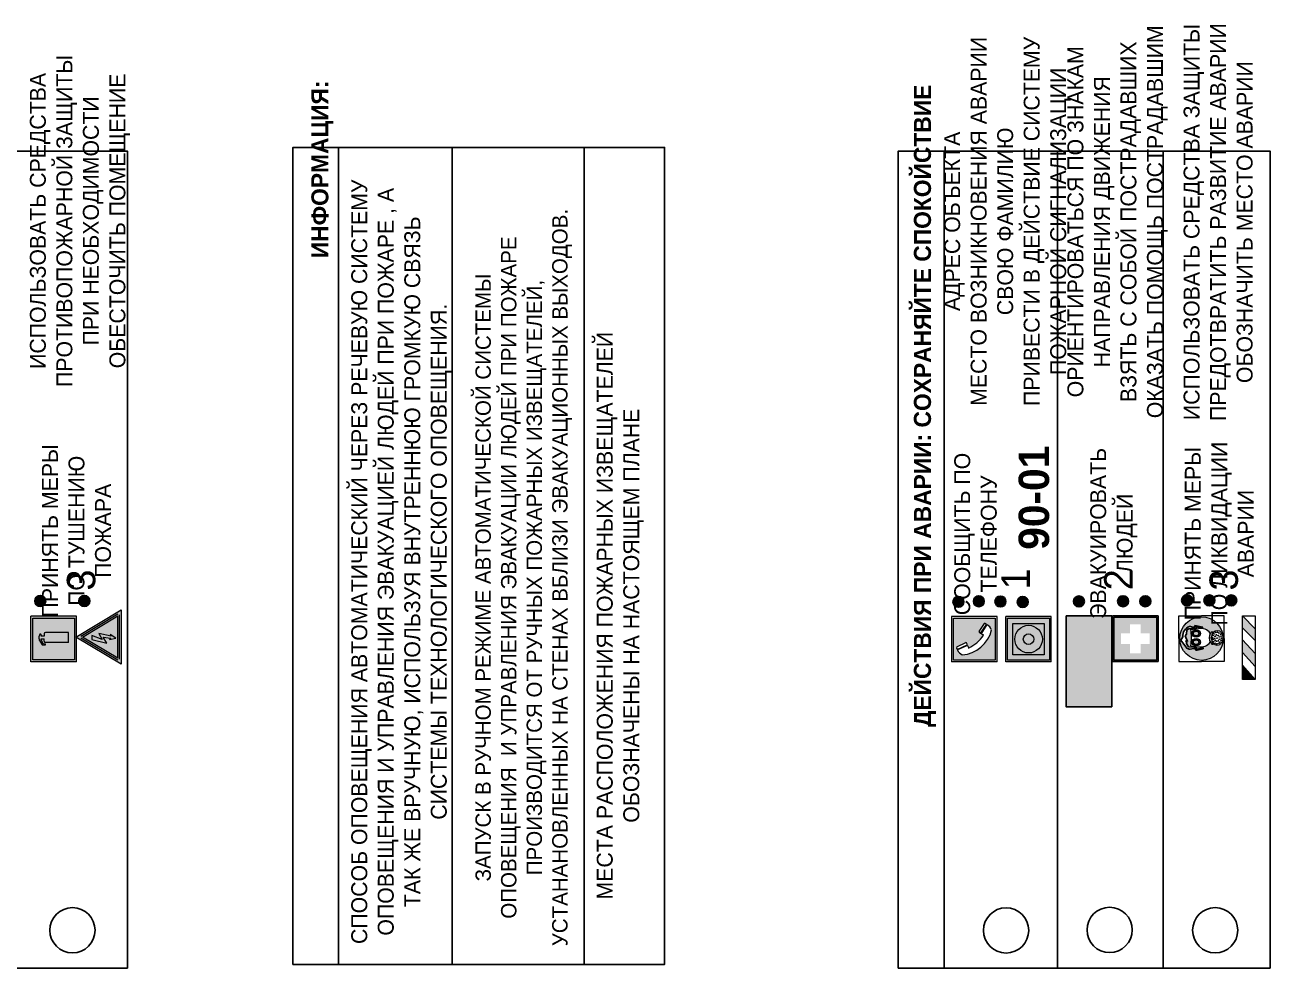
# Model space of a CAD drawing. Header units: millimetres. Extents: x 13114 to 67229, y 22859 to 38520.
# Drawn here: x 22502.4 to 22721.6, y 25262.9 to 25428.8 of the extents above; entities that cross this region are included whole.
import ezdxf

# ---------------------------------------------------------------- set-up
doc = ezdxf.new("R2010")
doc.units = ezdxf.units.MM
doc.styles.add('обычный', font='arial.ttf')

# ---------------------------------------------------------------- blocks, each defined once
blk = doc.blocks.new('A$C3E6D3DDE')
at = {"lineweight": 5}
h = blk.add_hatch(color=40, dxfattribs=at)
h.paths.add_polyline_path([(24.1, 1.45), (16.46, -11.35), (31.74, -11.35)])
h.paths.add_polyline_path([(24.09, -0.46), (30.03, -10.41), (18.14, -10.41)], flags=16)
h.paths.add_polyline_path([(24.54, -3.08), (23.41, -6.02), (25.13, -5.01), (24.33, -8.5), (24.82, -8.27), (23.79, -9.86), (23.4, -8.04), (23.8, -8.43), (24.04, -6.29), (22.39, -7.25), (23.44, -3.08)], flags=0)
h = blk.add_hatch(color=256, dxfattribs=at)
h.paths.add_polyline_path([(24.37, 0.03, 0.567511), (23.82, 0.03), (17.59, -10.4, 0.582454), (17.86, -10.88), (30.32, -10.88, 0.582149), (30.6, -10.4)])
h.paths.add_polyline_path([(24.09, -0.46), (18.14, -10.41), (30.03, -10.41)], flags=16)
h.paths.add_polyline_path([(24.54, -3.08), (23.41, -6.02), (25.13, -5.01), (24.33, -8.5), (24.82, -8.27), (23.79, -9.86), (23.4, -8.04), (23.8, -8.43), (24.04, -6.29), (22.39, -7.25), (23.44, -3.08)], flags=0)
h = blk.add_hatch(color=40, dxfattribs=at)
h.paths.add_polyline_path([(24.09, -0.46), (18.14, -10.41), (30.03, -10.41)])
h.paths.add_polyline_path([(24.82, -8.27), (23.79, -9.86), (23.4, -8.04), (23.8, -8.43), (24.04, -6.29), (22.39, -7.25), (23.44, -3.08), (24.54, -3.08), (23.41, -6.02), (25.13, -5.01), (24.33, -8.5)], flags=16)
at = {"color": 40, "lineweight": 5}
for p, q in [((16.46, -11.35), (24.1, 1.45)), ((24.1, 1.45), (31.74, -11.35))]:
    blk.add_line(p, q, dxfattribs=at)
at = {"lineweight": 5}
for p, q in [((17.59, -10.4), (23.82, 0.03)), ((24.37, 0.03), (30.6, -10.4)), ((18.14, -10.41), (24.09, -0.46)), ((23.44, -3.08), (22.39, -7.25)), ((23.41, -6.02), (24.54, -3.08)), ((24.54, -3.08), (23.44, -3.08)), ((24.09, -0.46), (30.03, -10.41)), ((22.39, -7.25), (24.04, -6.29)), ((25.13, -5.01), (23.41, -6.02)), ((24.04, -6.29), (23.8, -8.43)), ((24.33, -8.5), (25.13, -5.01)), ((18.14, -10.41), (30.03, -10.41)), ((23.8, -8.43), (23.4, -8.04)), ((23.4, -8.04), (23.79, -9.86)), ((23.79, -9.86), (24.82, -8.27)), ((24.82, -8.27), (24.33, -8.5)), ((17.86, -10.88), (30.32, -10.88))]:
    blk.add_line(p, q, dxfattribs=at)
at = {"color": 50, "lineweight": 5}
blk.add_line((31.74, -11.35), (16.46, -11.35), dxfattribs=at)
blk = doc.blocks.new('A$C3AD82952')
at = {"true_color": 0xf5f5ff}
h = blk.add_hatch(color=7, dxfattribs=at)
h.dxf.hatch_style = 1
h.paths.add_polyline_path([(8.21, 8.73, 0.414214), (7.89, 9.05), (7.22, 9.05), (7.22, 9.92), (7.59, 9.92, 1), (7.57, 10.36), (7.22, 10.36), (7.22, 10.6), (6.43, 10.6), (6.43, 10.36), (6.01, 10.36), (4.74, 9.59), (4.74, 8.69), (4.98, 8.73), (4.98, 9.26), (6.12, 9.91), (6.43, 9.91), (6.43, 9.05), (5.76, 9.05, 0.414214), (5.44, 8.73), (5.44, 2.2), (8.21, 2.2)], flags=0)
h.paths.add_polyline_path([(12.8, 12.8), (0, 12.8), (0, 0), (12.8, 0)])
h.paths.add_polyline_path([(0.51, 12.29), (12.29, 12.29), (12.29, 0.51), (0.51, 0.51)], flags=16)
h.paths.add_polyline_path([(4.74, 9.59), (6.01, 10.36), (6.43, 10.36), (6.43, 10.6), (7.22, 10.6), (7.22, 10.36), (7.59, 10.36, -0.94586), (7.59, 9.92), (7.22, 9.92), (7.22, 9.05), (7.89, 9.05, -0.414214), (8.21, 8.73), (8.21, 2.2), (5.44, 2.2), (5.44, 8.73, -0.414214), (5.76, 9.05), (6.43, 9.05), (6.43, 9.91), (6.12, 9.91), (4.98, 9.26), (4.98, 8.73), (4.74, 8.69)], flags=0)
h = blk.add_hatch(color=242)
h.dxf.hatch_style = 1
h.paths.add_polyline_path([(12.29, 12.29), (0.51, 12.29), (0.51, 0.51), (12.29, 0.51)])
h.paths.add_polyline_path([(4.74, 8.69), (4.74, 9.59), (6.01, 10.36), (6.43, 10.36), (6.43, 10.6), (7.22, 10.6), (7.22, 10.36), (7.59, 10.36, -0.94586), (7.59, 9.92), (7.22, 9.92), (7.22, 9.05), (7.89, 9.05, -0.414214), (8.21, 8.73), (8.21, 2.2), (5.44, 2.2), (5.44, 8.73, -0.414214), (5.76, 9.05), (6.43, 9.05), (6.43, 9.91), (6.12, 9.91), (4.98, 9.26), (4.98, 8.73)], flags=16)
h = blk.add_hatch(color=7, dxfattribs=at)
h.dxf.hatch_style = 1
h.paths.add_polyline_path([(8.21, 8.73, 0.414214), (7.89, 9.05), (7.22, 9.05), (7.22, 9.92), (7.59, 9.92, 1), (7.57, 10.36), (7.22, 10.36), (7.22, 10.6), (6.43, 10.6), (6.43, 10.36), (6.01, 10.36), (4.74, 9.59), (4.74, 8.69), (4.98, 8.73), (4.98, 9.26), (6.12, 9.91), (6.43, 9.91), (6.43, 9.05), (5.76, 9.05, 0.414214), (5.44, 8.73), (5.44, 2.2), (8.21, 2.2)])
at = {"color": 242, "lineweight": 5}
for p, q in [((0, 0), (0, 12.8)), ((0, 12.8), (12.8, 12.8)), ((7.22, 10.6), (6.43, 10.6)), ((6.43, 10.6), (6.43, 10.36)), ((7.22, 10.36), (7.22, 10.6)), ((12.8, 0), (12.8, 12.8)), ((6.01, 10.36), (4.74, 9.59)), ((4.74, 9.59), (4.74, 8.69)), ((4.74, 8.69), (4.98, 8.73)), ((4.98, 9.26), (6.12, 9.91)), ((4.98, 8.73), (4.98, 9.26)), ((5.44, 2.2), (5.44, 8.73)), ((5.76, 9.05), (6.43, 9.05)), ((6.01, 10.36), (6.43, 10.36)), ((6.12, 9.91), (6.43, 9.91)), ((6.43, 9.91), (6.43, 9.05)), ((7.59, 10.36), (7.22, 10.36)), ((7.22, 9.05), (7.22, 9.92)), ((7.59, 9.92), (7.22, 9.92)), ((7.89, 9.05), (7.22, 9.05)), ((8.21, 2.2), (8.21, 8.73)), ((0, 0), (12.8, 0)), ((5.44, 2.2), (8.21, 2.2))]:
    blk.add_line(p, q, dxfattribs=at)
blk.add_lwpolyline([(0.51, 12.29), (12.29, 12.29), (12.29, 0.51), (0.51, 0.51)], close=True, dxfattribs=at)
for centre, radius, start, end in [((5.76, 8.73), 0.32, 90, 180), ((7.58, 10.14), 0.223, 273.1875, 86.8125), ((7.89, 8.73), 0.32, 0, 90)]:
    blk.add_arc(centre, radius, start, end, dxfattribs=at)
blk = doc.blocks.new('A$C38D26F80')
h = blk.add_hatch(color=5)
h.dxf.hatch_style = 1
h.paths.add_polyline_path([(-8.77, -4.48, 1), (-0.19, -4.48, 1)])
h.paths.add_polyline_path([(-6.75, -3.58), (-6.75, -3.31), (-6.62, -3.22), (-6.5, -3.22), (-6.42, -3.3), (-6.39, -3.28), (-6.59, -2.23), (-6.59, -2.01), (-6.38, -1.58), (-4.76, -0.4), (-4.13, -0.79, -0.362848), (-2.1, -2.1, -0.201049), (-2.17, -2.48, 0.085434), (-2.26, -3.13), (-1.9, -3.16), (-2.25, -4.7), (-2.4, -4.59), (-2.43, -4.34), (-2.36, -4.34), (-2.14, -3.34), (-2.47, -3.42), (-2.58, -1.95), (-2.77, -1.58), (-3.58, -1.52), (-3.92, -1.26), (-5.05, -1.73), (-4.87, -1.39), (-5.41, -1.6), (-5.41, -1.46), (-6.13, -1.87), (-6.18, -3.5), (-6.56, -3.47), (-6.37, -4.59), (-6.16, -4.43), (-6.16, -4.66), (-6.36, -4.79), (-6.37, -4.8), (-6.51, -4.76)], flags=16)
h.paths.add_polyline_path([(-6.51, -4.76), (-6.36, -4.79), (-6.37, -4.8)], flags=0)
h.paths.add_polyline_path([(-5.92, -2.34, 0.089508), (-2.67, -2.35), (-2.48, -3.88, -0.268602), (-3.4, -6.18, 0.262449), (-5.2, -6.18, -0.268602), (-6.11, -3.88)], flags=16)
edge = h.paths.add_edge_path(flags=16)
edge.add_ellipse((-5.19, -3.41), major_axis=(0, 0.842), ratio=0.848992, start_angle=0, end_angle=360)
edge = h.paths.add_edge_path(flags=0)
edge.add_ellipse((-5.19, -3.39), major_axis=(0, 0.665), ratio=0.853798, start_angle=0, end_angle=360)
edge = h.paths.add_edge_path(flags=0)
edge.add_ellipse((-5.19, -3.4), major_axis=(0, 0.528), ratio=0.864094, start_angle=0, end_angle=360)
edge = h.paths.add_edge_path(flags=16)
edge.add_ellipse((-3.47, -3.4), major_axis=(0, 0.842), ratio=0.848992, start_angle=0, end_angle=360)
h.paths.add_polyline_path([(-3.13, -6.45), (-3.13, -6.84, 0.383174), (-5.57, -6.85), (-5.57, -6.49, -0.369952)], flags=16)
edge = h.paths.add_edge_path(flags=0)
edge.add_ellipse((-3.47, -3.39), major_axis=(0, 0.665), ratio=0.853798, start_angle=0, end_angle=360)
edge = h.paths.add_edge_path(flags=0)
edge.add_ellipse((-3.47, -3.4), major_axis=(0, 0.528), ratio=0.864094, start_angle=0, end_angle=360)
edge = h.paths.add_edge_path(flags=16)
edge.add_ellipse((-4.34, -7.57), major_axis=(-1.48, 0), ratio=0.744955, start_angle=0, end_angle=360)
h.paths.add_polyline_path([(-5.01, -6.85, -1), (-5.15, -6.85, -1)], flags=0)
h.paths.add_polyline_path([(-5.33, -7.14, -1), (-5.47, -7.14, -1)], flags=0)
h.paths.add_polyline_path([(-4.61, -6.71, -1), (-4.74, -6.71, -1)], flags=16)
h.paths.add_polyline_path([(-5.43, -7.51, -1), (-5.57, -7.51, -1)], flags=0)
h.paths.add_polyline_path([(-4.26, -6.67, -1), (-4.4, -6.67, -1)], flags=16)
h.paths.add_polyline_path([(-4.74, -7.14, -1), (-4.88, -7.14, -1)], flags=0)
h.paths.add_polyline_path([(-4.93, -7.43, -1), (-5.07, -7.43, -1)], flags=0)
h.paths.add_polyline_path([(-4.41, -7.07, -1), (-4.54, -7.07, -1)], flags=0)
h.paths.add_polyline_path([(-5.33, -7.87, -1), (-5.46, -7.87, -1)], flags=0)
h.paths.add_polyline_path([(-3.8, -6.71, -1), (-3.94, -6.71, -1)], flags=16)
h.paths.add_polyline_path([(-4.85, -7.78, -1), (-4.98, -7.78, -1)], flags=0)
h.paths.add_polyline_path([(-3.96, -7.14, -1), (-4.1, -7.14, -1)], flags=0)
h.paths.add_polyline_path([(-4.33, -7.53, -1), (-4.47, -7.53, -1)], flags=0)
h.paths.add_polyline_path([(-5.09, -8.12, -1), (-5.23, -8.12, -1)], flags=0)
h.paths.add_polyline_path([(-3.5, -6.94, -1), (-3.64, -6.94, -1)], flags=0)
h.paths.add_polyline_path([(-4.54, -7.97, -1), (-4.68, -7.97, -1)], flags=0)
h.paths.add_polyline_path([(-3.66, -7.39, -1), (-3.8, -7.39, -1)], flags=0)
h.paths.add_polyline_path([(-4.73, -8.35, -1), (-4.86, -8.35, -1)], flags=0)
h.paths.add_polyline_path([(-4.09, -7.96, -1), (-4.23, -7.96, -1)], flags=0)
h.paths.add_polyline_path([(-3.77, -7.74, -1), (-3.91, -7.74, -1)], flags=0)
h.paths.add_polyline_path([(-3.22, -7.27, -1), (-3.35, -7.27, -1)], flags=0)
h.paths.add_polyline_path([(-4.34, -8.4, -1), (-4.47, -8.4, -1)], flags=0)
h.paths.add_polyline_path([(-3.16, -7.61, -1), (-3.3, -7.61, -1)], flags=0)
h.paths.add_polyline_path([(-3.9, -8.35, -1), (-4.04, -8.35, -1)], flags=0)
h.paths.add_polyline_path([(-3.32, -7.91, -1), (-3.46, -7.91, -1)], flags=0)
h.paths.add_polyline_path([(-3.55, -8.23, -1), (-3.69, -8.23, -1)], flags=0)
at = {"color": 5, "lineweight": 5}
for p, q in [((-4.48, 0), (-8.96, 0)), ((-8.96, 0), (-8.96, -4.48)), ((-4.48, 0), (0, 0)), ((0, 0), (0, -4.48)), ((-6.59, -2.01), (-6.38, -1.58)), ((-6.59, -2.23), (-6.59, -2.01)), ((-6.39, -3.28), (-6.59, -2.23)), ((-6.38, -1.58), (-4.76, -0.4)), ((-6.13, -1.87), (-6.18, -3.5)), ((-5.41, -1.46), (-6.13, -1.87)), ((-5.92, -2.34), (-6.11, -3.88)), ((-4.87, -1.39), (-5.41, -1.6)), ((-5.41, -1.6), (-5.41, -1.46)), ((-3.92, -1.26), (-5.05, -1.73)), ((-5.05, -1.73), (-4.87, -1.39)), ((-4.76, -0.4), (-4.13, -0.79)), ((-3.58, -1.52), (-3.92, -1.26)), ((-2.77, -1.58), (-3.58, -1.52)), ((-2.58, -1.95), (-2.77, -1.58)), ((-2.67, -2.34), (-2.48, -3.88)), ((-2.47, -3.42), (-2.58, -1.95)), ((-8.96, -8.96), (-8.96, -4.48)), ((-6.75, -3.31), (-6.62, -3.22)), ((-6.75, -3.58), (-6.75, -3.31)), ((-6.51, -4.76), (-6.75, -3.58)), ((-6.62, -3.22), (-6.5, -3.22)), ((-6.18, -3.5), (-6.56, -3.47)), ((-6.56, -3.47), (-6.37, -4.59)), ((-6.37, -4.8), (-6.51, -4.76)), ((-6.5, -3.22), (-6.42, -3.3)), ((-6.42, -3.3), (-6.39, -3.28)), ((-6.37, -4.59), (-6.16, -4.43)), ((-6.16, -4.66), (-6.37, -4.8)), ((-6.16, -4.43), (-6.16, -4.66)), ((-2.14, -3.34), (-2.47, -3.42)), ((-2.43, -4.34), (-2.4, -4.59)), ((-2.43, -4.34), (-2.36, -4.34)), ((-2.4, -4.59), (-2.25, -4.7)), ((-2.36, -4.34), (-2.14, -3.34)), ((-1.9, -3.16), (-2.26, -3.13)), ((-2.25, -4.7), (-1.9, -3.16)), ((0, -8.96), (0, -4.48)), ((-5.57, -6.49), (-5.57, -6.85)), ((-3.13, -6.45), (-3.13, -6.84)), ((-4.48, -8.96), (-8.96, -8.96)), ((-4.48, -8.96), (0, -8.96))]:
    blk.add_line(p, q, dxfattribs=at)
at = {"color": 5}
for p, q in [((-6.59, -2.01), (-6.38, -1.58)), ((-6.59, -2.23), (-6.59, -2.01)), ((-6.39, -3.28), (-6.59, -2.23)), ((-6.38, -1.58), (-4.76, -0.4)), ((-6.13, -1.87), (-6.18, -3.5)), ((-5.41, -1.46), (-6.13, -1.87)), ((-4.87, -1.39), (-5.41, -1.6)), ((-5.41, -1.6), (-5.41, -1.46)), ((-3.92, -1.26), (-5.05, -1.73)), ((-5.05, -1.73), (-4.87, -1.39)), ((-4.76, -0.4), (-4.13, -0.79)), ((-3.58, -1.52), (-3.92, -1.26)), ((-2.77, -1.58), (-3.58, -1.52)), ((-2.58, -1.95), (-2.77, -1.58)), ((-2.47, -3.42), (-2.58, -1.95)), ((-6.75, -3.31), (-6.62, -3.22)), ((-6.75, -3.58), (-6.75, -3.31)), ((-6.51, -4.76), (-6.75, -3.58)), ((-6.62, -3.22), (-6.5, -3.22)), ((-6.18, -3.5), (-6.56, -3.47)), ((-6.56, -3.47), (-6.37, -4.59)), ((-6.37, -4.8), (-6.51, -4.76)), ((-6.36, -4.79), (-6.51, -4.76)), ((-6.5, -3.22), (-6.42, -3.3)), ((-6.42, -3.3), (-6.39, -3.28)), ((-6.37, -4.59), (-6.16, -4.43)), ((-6.16, -4.66), (-6.37, -4.8)), ((-6.16, -4.66), (-6.36, -4.79)), ((-6.16, -4.43), (-6.16, -4.66)), ((-2.14, -3.34), (-2.47, -3.42)), ((-2.4, -4.59), (-2.43, -4.34)), ((-2.43, -4.34), (-2.36, -4.34)), ((-2.25, -4.7), (-2.4, -4.59)), ((-2.36, -4.34), (-2.14, -3.34)), ((-2.26, -3.13), (-1.9, -3.16)), ((-1.9, -3.16), (-2.25, -4.7))]:
    blk.add_line(p, q, dxfattribs=at)
at = {"color": 5, "lineweight": 5}
for centre, radius in [((-4.48, -4.48), 4.29), ((-5.4, -7.14), 0.0678), ((-5.08, -6.85), 0.0678), ((-5, -7.43), 0.0678), ((-4.81, -7.14), 0.0678), ((-4.67, -6.71), 0.0678), ((-4.47, -7.07), 0.0678), ((-4.33, -6.67), 0.0678), ((-4.03, -7.14), 0.0678), ((-3.87, -6.71), 0.0678), ((-3.73, -7.39), 0.0678), ((-3.57, -6.94), 0.0678), ((-3.28, -7.27), 0.0678), ((-5.5, -7.51), 0.0678), ((-5.4, -7.87), 0.0678), ((-5.16, -8.12), 0.0678), ((-4.91, -7.78), 0.0678), ((-4.79, -8.35), 0.0678), ((-4.61, -7.97), 0.0678), ((-4.4, -7.53), 0.0678), ((-4.4, -8.4), 0.0678), ((-4.16, -7.96), 0.0678), ((-3.97, -8.35), 0.0678), ((-3.84, -7.74), 0.0678), ((-3.62, -8.23), 0.0678), ((-3.39, -7.91), 0.0678), ((-3.23, -7.61), 0.0678)]:
    blk.add_circle(centre, radius, dxfattribs=at)
for centre, radius, start, end in [((-4.28, 6.66), 9.15, 259.6987, 280.1569), ((-2.6, -2.2), 0.513, 326.4781, 11.7739), ((-3.66, -4.24), 2.47, 171.573, 231.7124), ((-4.93, -4.24), 2.47, 308.2876, 8.427), ((-0.47, -3.05), 1.79, 161.5846, 182.4584), ((-4.33, -7.88), 1.87, 50.358, 131.5662), ((-4.34, -8.2), 1.82, 48.4943, 132.3565), ((-4.3, -7.78), 1.83, 60.5889, 119.4111)]:
    blk.add_arc(centre, radius, start, end, dxfattribs=at)
at = {"color": 5}
for centre, radius, start, end in [((-3.89, -2.66), 1.88, 17.387, 97.1599), ((-2.6, -2.2), 0.511, 326.3906, 11.8614), ((-0.35, -3.07), 1.91, 162.2553, 181.7878)]:
    blk.add_arc(centre, radius, start, end, dxfattribs=at)
at = {"color": 5, "lineweight": 5}
for centre, major_axis, ratio in [((-5.19, -3.41), (0, 0.842), 0.848992), ((-5.19, -3.39), (0, 0.665), 0.853798), ((-5.19, -3.4), (0, 0.528), 0.864094), ((-3.47, -3.4), (0, 0.842), 0.848992), ((-3.47, -3.39), (0, 0.665), 0.853798), ((-3.47, -3.4), (0, 0.528), 0.864094), ((-4.34, -7.57), (-1.48, 0), 0.744955)]:
    blk.add_ellipse(centre, major_axis=major_axis, ratio=ratio, dxfattribs=at)
blk = doc.blocks.new('A$C47DD6509')
at = {"lineweight": 5}
for points in [[(-8.69, 0), (-11.19, 0), (-11.19, -2.22)], [(-4.22, 0), (-6.45, 0), (-8.91, -2.22), (-6.61, -2.22)], [(0, 0), (-2.09, 0), (-4.36, -2.22), (-2.29, -2.22)]]:
    blk.add_hatch(color=242, dxfattribs=at).paths.add_polyline_path(points)
at = {"color": 242, "lineweight": 5}
for p, q in [((-11.19, -2.22), (-8.69, 0)), ((-11.19, -2.22), (-11.19, 0)), ((-11.19, 0), (-8.69, 0)), ((-11.19, 0), (0, 0)), ((-8.91, -2.22), (-6.45, 0)), ((-6.61, -2.22), (-4.22, 0)), ((-4.36, -2.22), (-2.09, 0)), ((-2.29, -2.22), (0, 0)), ((0, 0), (0, -2.22)), ((0, -2.22), (-11.19, -2.22))]:
    blk.add_line(p, q, dxfattribs=at)
blk = doc.blocks.new('A$C32E8229D')
at = {"true_color": 0xffffff}
blk.add_hatch(color=7, dxfattribs=at).paths.add_polyline_path([(0, 0), (0, -8), (16, -8), (16, 0)])
h = blk.add_hatch(color=126)
h.paths.add_polyline_path([(0.2, -0.2), (15.8, -0.2), (15.8, -7.8), (0.2, -7.8)])
h.paths.add_polyline_path([(13.49, -2.05), (12.08, -2.05), (11.37, -2.63, 0.162397), (11.29, -2.84), (11.29, -3.63), (10.35, -3.63), (10.35, -4.05), (11.68, -4.05), (11.68, -3.48), (12.26, -4.28), (11.29, -5.1), (11.29, -6.78), (11.85, -6.78), (11.85, -5.44), (12.8, -4.64), (12.8, -5.94), (14.46, -5.94), (14.46, -5.39), (13.45, -5.39), (13.45, -3.97), (12.46, -2.59), (13.15, -2.59), (13.69, -3.34), (14.18, -3)], flags=16)
h.paths.add_polyline_path([(10.74, -1.82, 1), (11.8, -1.82, 1)], flags=16)
h.paths.add_polyline_path([(9.39, -3.59), (5.99, -3.59), (6.56, -3.03), (5.91, -3.03), (5.1, -3.83), (5.91, -4.64), (6.56, -4.64), (5.99, -4.09), (9.39, -4.09)], flags=16)
h.paths.add_polyline_path([(4.29, -1.08), (1.72, -1.08), (1.72, -6.6), (4.29, -6.6)], flags=16)
at = {"color": 126}
blk.add_lwpolyline([(16, -8), (0, -8), (0, 0), (16, 0)], close=True, dxfattribs=at)
blk = doc.blocks.new('A$C18900ED3')
h = blk.add_hatch(color=126)
h.paths.add_polyline_path([(-0.18, -0.18), (-7.02, -0.18), (-7.02, -7.02), (-0.18, -7.02)])
h.paths.add_polyline_path([(-5.89, -4.46), (-5.89, -2.77), (-4.46, -2.77), (-4.46, -1.31), (-2.77, -1.31), (-2.77, -2.77), (-1.33, -2.77), (-1.33, -4.46), (-2.77, -4.46), (-2.77, -5.89), (-4.46, -5.89), (-4.46, -4.46)], flags=16)
at = {"color": 126}
for p, q in [((-7.2, 0), (-7.2, -7.2)), ((0, 0), (-7.2, 0)), ((0, -7.2), (0, 0)), ((-7.02, -7.02), (-7.02, -0.18)), ((-7.02, -0.18), (-0.18, -0.18)), ((-0.18, -0.18), (-0.18, -7.02)), ((-7.2, -7.2), (0, -7.2)), ((-0.18, -7.02), (-7.02, -7.02))]:
    blk.add_line(p, q, dxfattribs=at)
blk = doc.blocks.new('A$C456E1F9C')
at = {"lineweight": 5}
h = blk.add_hatch(color=242, dxfattribs=at)
h.paths.add_polyline_path([(0.51, -1.47), (0.51, -13.26), (12.29, -13.26), (12.29, -1.47)])
h.paths.add_polyline_path([(5.42, -4.95, -0.254479), (4.78, -5.4), (3.52, -2.53, -0.209735), (4.23, -2.4)], flags=16)
h.paths.add_polyline_path([(8.53, -8.6), (10.87, -10.17), (10.54, -10.76), (8.03, -9.13, -0.192251)], flags=16)
h.paths.add_polyline_path([(4.61, -5.49, 0.005518), (3.87, -5.72, 0.128647), (7.49, -10.01, 0.00809), (7.83, -9.33), (10.47, -10.97, -0.16736), (8.99, -12.25, -0.327862), (1.95, -3.95, -0.166952), (3.36, -2.62)], flags=16)
at = {"color": 242, "lineweight": 5}
for p, q in [((0, -13.77), (0, -0.97)), ((12.8, -0.97), (0, -0.97)), ((4.61, -5.49), (3.36, -2.62)), ((3.52, -2.53), (4.78, -5.4)), ((4.23, -2.4), (5.42, -4.95)), ((12.8, -13.77), (12.8, -0.97)), ((7.83, -9.33), (10.47, -10.97)), ((8.03, -9.13), (10.54, -10.76)), ((10.81, -10.12), (8.53, -8.6)), ((10.54, -10.76), (10.8, -10.3)), ((10.8, -10.3), (10.81, -10.12)), ((0, -13.77), (12.8, -13.77))]:
    blk.add_line(p, q, dxfattribs=at)
blk.add_lwpolyline([(0.51, -1.47), (12.29, -1.47), (12.29, -13.26), (0.51, -13.26)], close=True, dxfattribs=at)
for centre, radius, start, end in [((4.59, -5.34), 2.99, 114.2845, 152.1974), ((4.02, -3.27), 0.891, 76.3284, 123.7092), ((11.12, -3.31), 9.19, 183.9915, 256.6009), ((14.98, -39.1), 35.17, 107.1487, 108.4135), ((13.86, -0.94), 11.08, 205.5536, 234.8762), ((4.68, -4.59), 0.824, 276.9621, 334.0723), ((-13.31, 0.8), 23.44, 332.5487, 334.4027), ((8.94, -9.5), 0.989, 114.4092, 157.9388), ((7.87, -9.46), 3, 291.9291, 329.9329)]:
    blk.add_arc(centre, radius, start, end, dxfattribs=at)
blk = doc.blocks.new('A$C54414219')
at = {"true_color": 0xffffff}
h = blk.add_hatch(color=7, dxfattribs=at)
h.paths.add_polyline_path([(2.39, -9.45), (2.39, -18.3), (11.23, -18.3), (11.23, -9.45)], flags=0)
h.paths.add_polyline_path([(10.71, -13.87, -1), (2.92, -13.87, -1)], flags=0)
h.paths.add_polyline_path([(8.3, -13.87, -1), (5.33, -13.87, -1)], flags=0)
h.paths.add_polyline_path([(0.41, -7.47), (0.41, -20.27), (13.21, -20.27), (13.21, -7.47)])
h.paths.add_polyline_path([(0.92, -19.77), (12.71, -19.77), (12.71, -7.98), (0.92, -7.98)], flags=16)
h.paths.add_polyline_path([(11.23, -9.45), (11.23, -18.3), (2.39, -18.3), (2.39, -9.45)], flags=0)
at = {"lineweight": 5}
h = blk.add_hatch(color=242, dxfattribs=at)
h.paths.add_polyline_path([(12.71, -7.98), (0.92, -7.98), (0.92, -19.77), (12.71, -19.77)])
h.paths.add_polyline_path([(11.23, -18.3), (2.39, -18.3), (2.39, -9.45), (11.23, -9.45)], flags=16)
h.paths.add_polyline_path([(10.71, -13.87, -1), (2.92, -13.87, -1)], flags=0)
h.paths.add_polyline_path([(8.3, -13.87, -1), (5.33, -13.87, -1)], flags=0)
at = {"true_color": 0xffffff}
h = blk.add_hatch(color=7, dxfattribs=at)
h.paths.add_polyline_path([(2.39, -9.45), (2.39, -18.3), (11.23, -18.3), (11.23, -9.45)])
h.paths.add_polyline_path([(10.71, -13.87, -1), (2.92, -13.87, -1)], flags=16)
h.paths.add_polyline_path([(8.3, -13.87, -1), (5.33, -13.87, -1)], flags=0)
at = {"lineweight": 5}
h = blk.add_hatch(color=242, dxfattribs=at)
h.paths.add_polyline_path([(2.92, -13.87, 1), (10.71, -13.87, 1)])
h.paths.add_polyline_path([(8.3, -13.87, -1), (5.33, -13.87, -1)], flags=16)
at = {"color": 242, "lineweight": 5}
for p, q in [((0.41, -20.27), (0.41, -7.47)), ((0.41, -7.47), (13.21, -7.47)), ((0.41, -7.47), (13.21, -7.47)), ((13.21, -20.27), (13.21, -7.47)), ((0.41, -20.27), (13.21, -20.27))]:
    blk.add_line(p, q, dxfattribs=at)
for points in [[(0.92, -7.98), (12.71, -7.98), (12.71, -19.77), (0.92, -19.77)], [(2.39, -9.45), (11.23, -9.45), (11.23, -18.3), (2.39, -18.3)]]:
    blk.add_lwpolyline(points, close=True, dxfattribs=at)
for radius in [3.89, 1.49]:
    blk.add_circle((6.81, -13.87), radius, dxfattribs=at)

msp = doc.modelspace()

# ---------------------------------------------------------------- hatches: boundary and pattern name
at = {"lineweight": 0}
h = msp.add_hatch(color=256, dxfattribs=at)
h.dxf.hatch_style = 1
h.paths.add_polyline_path([(22505.09, 25326.49, 1), (22505.09, 25328.43, 1)])
h = msp.add_hatch(color=256, dxfattribs=at)
h.dxf.hatch_style = 1
h.paths.add_polyline_path([(22512.86, 25326.5, 1), (22512.86, 25328.43, 1)])
h = msp.add_hatch(color=256, dxfattribs=at)
h.dxf.hatch_style = 1
h.paths.add_polyline_path([(22666.74, 25326.34, 1), (22666.74, 25328.27, 1)])
h = msp.add_hatch(color=256, dxfattribs=at)
h.dxf.hatch_style = 1
h.paths.add_polyline_path([(22670.33, 25326.45, 1), (22670.33, 25328.38, 1)])
h = msp.add_hatch(color=256, dxfattribs=at)
h.dxf.hatch_style = 1
h.paths.add_polyline_path([(22674.14, 25326.41, 1), (22674.14, 25328.34, 1)])
h = msp.add_hatch(color=256, dxfattribs=at)
h.dxf.hatch_style = 1
h.paths.add_polyline_path([(22678.07, 25326.33, 1), (22678.07, 25328.26, 1)])
h = msp.add_hatch(color=256, dxfattribs=at)
h.dxf.hatch_style = 1
h.paths.add_polyline_path([(22687.95, 25326.41, 1), (22687.95, 25328.34, 1)])
h = msp.add_hatch(color=256, dxfattribs=at)
h.dxf.hatch_style = 1
h.paths.add_polyline_path([(22695.73, 25326.45, 1), (22695.73, 25328.38, 1)])
h = msp.add_hatch(color=256, dxfattribs=at)
h.dxf.hatch_style = 1
h.paths.add_polyline_path([(22699.64, 25326.44, 1), (22699.64, 25328.37, 1)])
h = msp.add_hatch(color=256, dxfattribs=at)
h.dxf.hatch_style = 1
h.paths.add_polyline_path([(22706.99, 25326.6, 1), (22706.99, 25328.53, 1)])
h = msp.add_hatch(color=256, dxfattribs=at)
h.dxf.hatch_style = 1
h.paths.add_polyline_path([(22710.93, 25326.6, 1), (22710.93, 25328.53, 1)])
h = msp.add_hatch(color=256, dxfattribs=at)
h.dxf.hatch_style = 1
h.paths.add_polyline_path([(22714.77, 25326.6, 1), (22714.77, 25328.53, 1)])

# ---------------------------------------------------------------- linework, layer by layer
at = {"color": 0}
msp.add_lwpolyline([(22549.57, 25263.5), (22549.57, 25407.27), (22615.02, 25407.27), (22615.02, 25263.5)], close=True, dxfattribs=at)
for points in [[(22557.62, 25263.5), (22557.62, 25407.27)], [(22577.62, 25263.5), (22577.62, 25407.27)], [(22600.87, 25263.5), (22600.87, 25407.27)]]:
    msp.add_lwpolyline(points, dxfattribs=at)
for points in [[(22463.05, 25262.86), (22463.05, 25406.63), (22520.45, 25406.63), (22520.45, 25262.86)], [(22664.21, 25262.86), (22664.21, 25406.63), (22656.16, 25406.63), (22656.16, 25262.86)], [(22664.21, 25262.86), (22664.21, 25406.63), (22721.61, 25406.63), (22721.61, 25262.86)]]:
    msp.add_lwpolyline(points, close=True)
for points in [[(22684.2, 25321.28), (22684.2, 25262.86), (22684.2, 25406.63)], [(22702.78, 25321.28), (22702.78, 25262.86), (22702.78, 25406.63)]]:
    msp.add_lwpolyline(points)
for centre, radius in [((22505.09, 25327.46), 0.966), ((22512.86, 25327.46), 0.966), ((22666.74, 25327.31), 0.966), ((22670.33, 25327.41), 0.966), ((22674.14, 25327.37), 0.966), ((22678.07, 25327.29), 0.966), ((22687.95, 25327.38), 0.966), ((22695.73, 25327.42), 0.966), ((22699.64, 25327.41), 0.966), ((22706.99, 25327.57), 0.966), ((22710.93, 25327.56), 0.966), ((22714.77, 25327.56), 0.966), ((22510.77, 25269.52), 3.98), ((22675.13, 25269.49), 3.98), ((22693.36, 25269.58), 3.98), ((22711.94, 25269.52), 3.98)]:
    msp.add_circle(centre, radius)

# ---------------------------------------------------------------- block references
at = {"rotation": 90}
for name, p, xscale, yscale, zscale in [('A$C3E6D3DDE', (22512.26, 25306.05), 0.625, 0.625, 0.625), ('A$C3AD82952', (22511.45, 25316.77), 0.625, 0.625, 0.625), ('A$C456E1F9C', (22664.93, 25316.75), 0.625, 0.625, 0.625), ('A$C54414219', (22670.42, 25316.49), 0.625, 0.625, 0.625), ('A$C18900ED3', (22693.88, 25324.82), 1.111111111007631, 1.111111111007631, 1.111111111007631), ('A$C38D26F80', (22705.55, 25324.84), 0.8928571427240968, 0.8928571427240968, 0.8928571427240968)]:
    msp.add_blockref(name, p, dxfattribs=dict(at, xscale=xscale, yscale=yscale, zscale=zscale))
at = {"xscale": -1, "rotation": 90}
msp.add_blockref('A$C32E8229D', (22685.73, 25324.82), dxfattribs=at)
at = {"color": 242, "true_color": 0xc1121c, "rotation": 90}
msp.add_blockref('A$C47DD6509', (22716.77, 25324.84), dxfattribs=at)

# ---------------------------------------------------------------- texts
at = {"lineweight": 0, "attachment_point": 5, "rotation": 90, "style": 'обычный'}
for s, insert, char_height, width in [('\\pi-8.4,l8.4,t8.4;{\\fProxima Nova Rg|b0|i0|c204|p2;ИСПОЛЬЗОВАТЬ СРЕДСТВА ЗАЩИТЫ \\PПРЕДОТВРАТИТЬ РАЗВИТИЕ АВАРИИ\\PОБОЗНАЧИТЬ МЕСТО АВАРИИ}', (22712.47, 25394.13), 2.8, 126.6484), ('\\pi-8.4,l8.4,t8.4;{\\fProxima Nova Rg|b0|i0|c204|p2;АДРЕС ОБЪЕКТА\\PМЕСТО ВОЗНИКНОВЕНИЯ АВАРИИ\\PСВОЮ ФАМИЛИЮ\\PПРИВЕСТИ В ДЕЙСТВИЕ СИСТЕМУ \\PПОЖАРНОЙ СИГНАЛИЗАЦИИ}', (22675.37, 25394.26), 2.8, 126.6484), ('\\pi-8.4,l8.4,t8.4;{\\fProxima Nova Rg|b0|i0|c204|p2;ОРИЕНТИРОВАТЬСЯ ПО ЗНАКАМ \\PНАПРАВЛЕНИЯ ДВИЖЕНИЯ\\PВЗЯТЬ С СОБОЙ ПОСТРАДАВШИХ\\PОКАЗАТЬ ПОМОЩЬ ПОСТРАДАВШИМ}', (22694.74, 25394.19), 2.8, 126.6484), ('\\pi-8.4,l8.4,t8.4;{\\fProxima Nova Rg|b0|i0|c204|p2;ИСПОЛЬЗОВАТЬ СРЕДСТВА \\PПРОТИВОПОЖАРНОЙ ЗАЩИТЫ \\PПРИ НЕОБХОДИМОСТИ \\PОБЕСТОЧИТЬ ПОМЕЩЕНИЕ}', (22512.08, 25394.34), 2.8, 126.6484), ('{\\fProxima Nova Rg|b1|i0|c204|p2;ИНФОРМАЦИЯ:\\H1.1997x; }', (22554.76, 25403.41), 3, 175.1736), ('{\\fProxima Nova Rg|b1|i0|c204|p2;ДЕЙСТВИЯ ПРИ АВАРИИ: СОХРАНЯЙТЕ СПОКОЙСТВИЕ\\H1.6644x; }', (22660.84, 25361.81), 3, 175.1736), ('{\\fProxima Nova Rg|b0|i0|c204|p2;СПОСОБ ОПОВЕЩЕНИЯ АВТОМАТИЧЕСКИЙ ЧЕРЕЗ РЕЧЕВУЮ СИСТЕМУ ОПОВЕЩЕНИЯ И УПРАВЛЕНИЯ ЭВАКУАЦИЕЙ ЛЮДЕЙ ПРИ ПОЖАРЕ , А ТАК ЖЕ ВРУЧНУЮ, ИСПОЛЬЗУЯ ВНУТРЕННЮЮ ГРОМКУЮ СВЯЗЬ СИСТЕМЫ ТЕХНОЛОГИЧЕСКОГО ОПОВЕЩЕНИЯ.}', (22568.66, 25334.36), 2.8, 137.0334), ('{\\fProxima Nova Rg|b0|i0|c204|p2;\\P\\pt8.1;ЗАПУСК В РУЧНОМ РЕЖИМЕ АВТОМАТИЧЕСКОЙ СИСТЕМЫ ОПОВЕЩЕНИЯ  И УПРАВЛЕНИЯ ЭВАКУАЦИИ ЛЮДЕЙ ПРИ ПОЖАРЕ ПРОИЗВОДИТСЯ ОТ РУЧНЫХ ПОЖАРНЫХ ИЗВЕЩАТЕЛЕЙ, УСТАНАНОВЛЕННЫХ НА СТЕНАХ ВБЛИЗИ ЭВАКУАЦИОННЫХ ВЫХОДОВ. }', (22587.96, 25331.58), 2.7, 131.4512), ('\\pt8.4;{\\fProxima Nova Rg|b0|i0|c204|p2;\\PМЕСТА РАСПОЛОЖЕНИЯ ПОЖАРНЫХ ИЗВЕЩАТЕЛЕЙ ОБОЗНАЧЕНЫ НА НАСТОЯЩЕМ ПЛАНЕ}', (22604.88, 25324.88), 2.8, 118.5618), ('{\\fProxima Nova Rg|b0|i0|c204|p2;ПРИНЯТЬ МЕРЫ \\PПО ТУШЕНИЮ \\PПОЖАРА}', (22511.49, 25339.81), 2.8, 126.6484), ('{\\fProxima Nova Rg|b1|i0|c204|p2;\\H1.0714x;90-01\\fProxima Nova Rg|b0|i0|c204|p2;\\H0.93331x; \\H1.3449x; }', (22680.06, 25345.63), 5, 126.6484), ('{\\fProxima Nova Rg|b0|i0|c204|p2;ЭВАКУИРОВАТЬ \\PЛЮДЕЙ}', (22694.08, 25339.35), 2.8, 126.6484), ('{\\fProxima Nova Rg|b0|i0|c204|p2;ПРИНЯТЬ МЕРЫ \\PПО ЛИКВИДАЦИИ \\PАВАРИИ}', (22712.66, 25339.31), 2.8, 126.6484), ('{\\fProxima Nova Rg|b0|i0|c204|p2;СООБЩИТЬ ПО \\PТЕЛЕФОНУ}', (22669.76, 25339.25), 2.8, 126.6484), ('{\\fProxima Nova Rg|b0|i0|c204|p2;3\\H1.1967x; }', (22512.32, 25331.14), 5, 126.6484), ('{\\fProxima Nova Rg|b0|i0|c204|p2;1\\H1.1667x; }', (22676.82, 25331.35), 5, 126.6484), ('{\\fProxima Nova Rg|b0|i0|c204|p2;2\\H1.1967x; }', (22694.9, 25331.2), 5, 126.6484), ('{\\fProxima Nova Rg|b0|i0|c204|p2;3\\H1.1967x; }', (22713.48, 25331.14), 5, 126.6484)]:
    msp.add_mtext(s, dxfattribs=dict(at, insert=insert, char_height=char_height, width=width))

doc.saveas('drawing.dxf')
